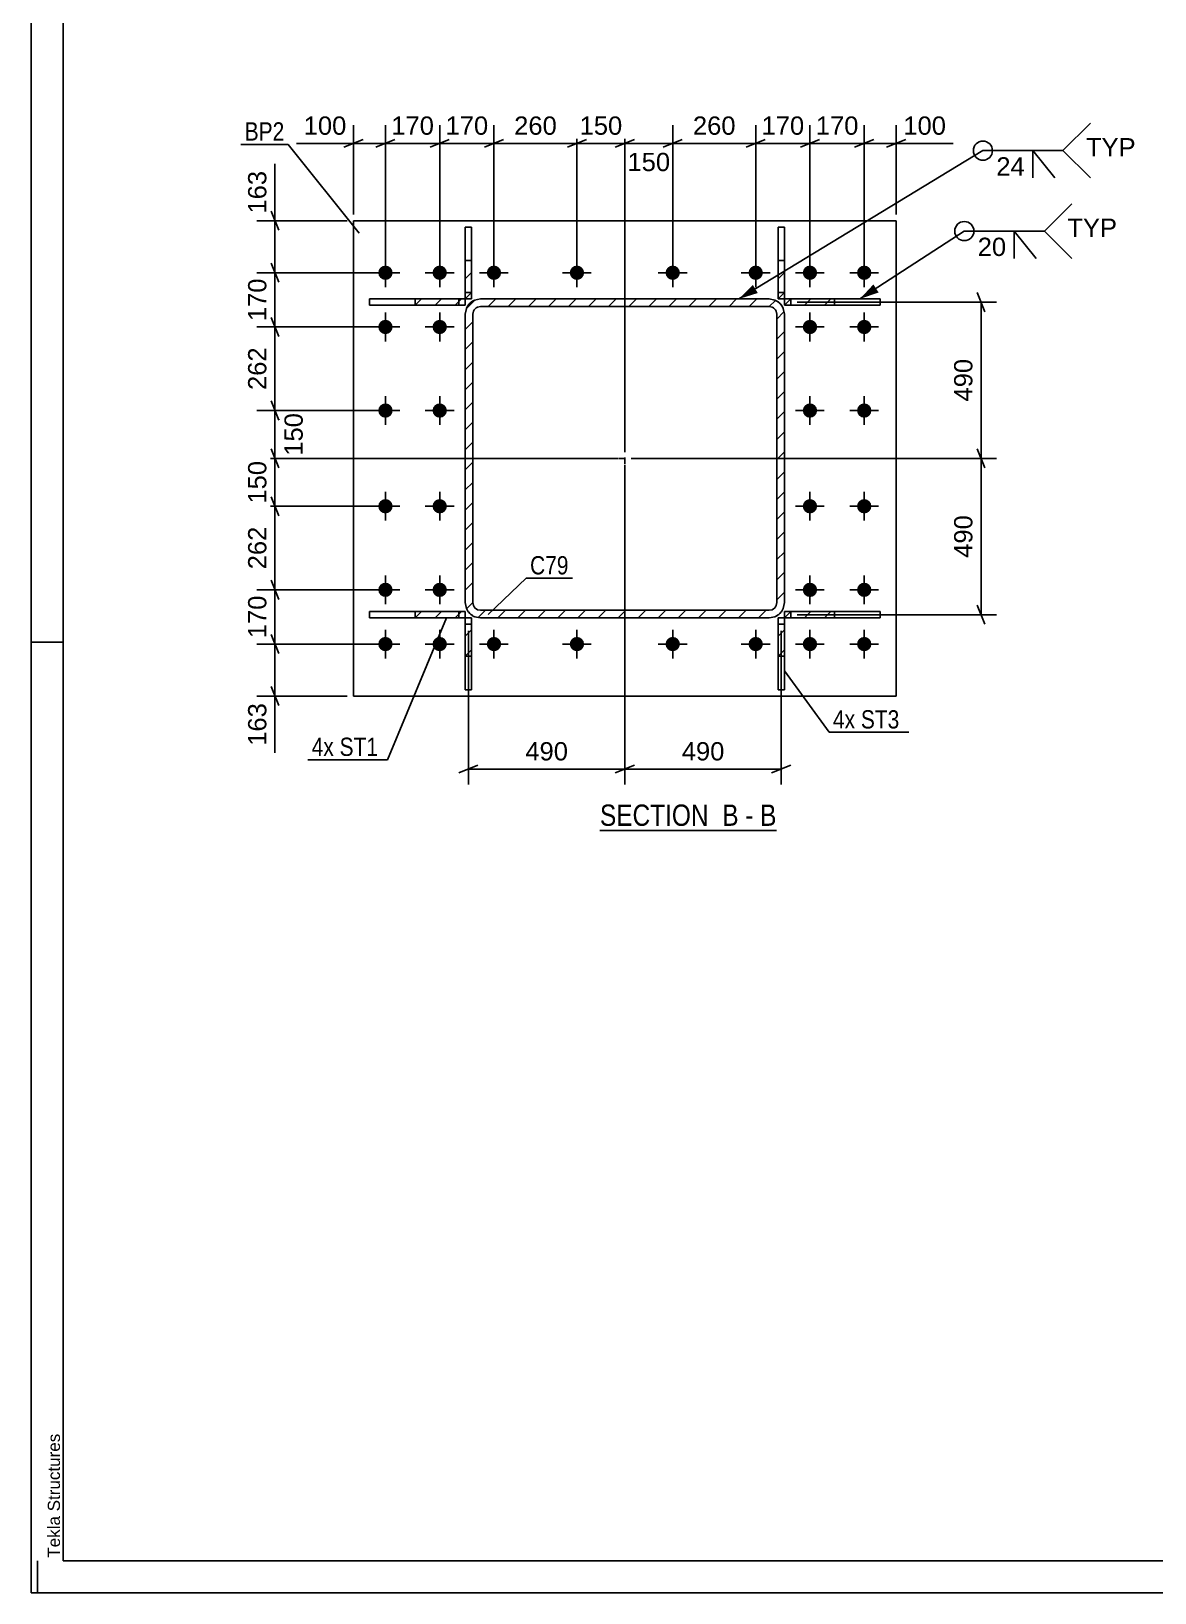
# Model space of a CAD drawing. Header units: millimetres. Extents: x 0 to 841, y 0 to 594.
# Drawn here: x 0 to 176, y 0 to 244.8 of the extents above; entities that cross this region are included whole.
import ezdxf

# ---------------------------------------------------------------- set-up
doc = ezdxf.new("R2010")
doc.units = ezdxf.units.MM
doc.linetypes.add('DXK_LINE_DOT2', pattern=[3.9198, 1.9599, -1.9599])
doc.linetypes.add('DXK_LINE_DOT3', pattern=[5.9187, 2.979, -0.9799, 0.9799, -0.9799])
doc.styles.add('Arial', font='arial.ttf', dxfattribs={"height": 0.2})
doc.styles.add('Arial Narrow', font='ARIALN.TTF', dxfattribs={"height": 0.2})

# ---------------------------------------------------------------- blocks, each defined once
blk = doc.blocks.new('Unknown-284856934-18 - 3993')
at = {"color": 6, "linetype": 'Continuous'}
blk.add_line((89.09, 119.46), (116.74, 119.46), dxfattribs=at)
at = {"color": 0, "linetype": 'Continuous'}
blk.add_wipeout([(107.2, 120.21), (107.2, 123.71), (89.09, 123.71), (89.09, 120.21)], dxfattribs=at)
at = {"color": 7, "linetype": 'Continuous', "style": 'Arial Narrow'}
blk.add_text('SECTION ', height=3.34, dxfattribs=at).set_placement((89.09, 120.21))
at = {"color": 0, "linetype": 'Continuous'}
blk.add_wipeout([(110.81, 120.21), (110.81, 123.71), (108.25, 123.71), (108.25, 120.21)], dxfattribs=at)
at = {"color": 7, "linetype": 'Continuous', "style": 'Arial Narrow'}
blk.add_text('B', height=3.34, dxfattribs=at).set_placement((108.25, 120.21))
at = {"color": 0, "linetype": 'Continuous'}
blk.add_wipeout([(113.13, 120.21), (113.13, 123.71), (111.86, 123.71), (111.86, 120.21)], dxfattribs=at)
blk.add_wipeout([(116.74, 120.21), (116.74, 123.71), (114.18, 123.71), (114.18, 120.21)], dxfattribs=at)
at = {"color": 7, "linetype": 'Continuous', "style": 'Arial Narrow'}
for s, p in [('B', (114.18, 120.21)), ('-', (111.86, 120.21))]:
    blk.add_text(s, height=3.34, dxfattribs=at).set_placement(p)
blk = doc.blocks.new('Unknown-284856934-1127')
at = {"color": 5, "linetype": 'Continuous'}
for p, q in [((0, 594), (0, 0)), ((5, 589), (5, 5)), ((5, 149), (0, 149)), ((1, 0), (1, 5)), ((5, 5), (836, 5)), ((0, 0), (841, 0))]:
    blk.add_line(p, q, dxfattribs=at)
at = {"color": 174, "linetype": 'Continuous', "style": 'Arial'}
blk.add_text('Tekla Structures', height=1.9102, rotation=90, dxfattribs=at).set_placement((4.5, 5.5))
blk = doc.blocks.new('Part-284856934-4035 - 3993')
at = {"linetype": 'Continuous'}
h = blk.add_hatch(dxfattribs=at)
h.set_pattern_fill('', scale=0.7, style=0, pattern_type=0)
h.set_pattern_definition([(45, (116.9808, 202.8023), (-1.57154, 1.57154), [])])
h.paths.add_polyline_path([(116.98, 208.83), (116.98, 202.8), (117.98, 202.8), (117.98, 208.83)])
at = {"color": 2, "linetype": 'Continuous'}
for p, q in [((116.98, 208.83), (116.98, 214.05)), ((116.98, 214.05), (117.98, 214.05)), ((117.98, 214.05), (117.98, 208.83)), ((116.98, 202.8), (116.98, 208.83)), ((116.98, 208.83), (117.98, 208.83)), ((117.98, 208.83), (117.98, 202.8)), ((117.98, 202.8), (116.98, 202.8))]:
    blk.add_line(p, q, dxfattribs=at)
at = {"color": 7, "linetype": 'DXK_LINE_DOT2'}
for p, q in [((116.98, 208.83), (116.98, 202.8)), ((117.98, 208.83), (117.98, 202.8)), ((116.98, 203.8), (117.98, 203.8)), ((117.98, 202.8), (116.98, 202.8))]:
    blk.add_line(p, q, dxfattribs=at)
blk = doc.blocks.new('Part-284856934-4011 - 3993')
at = {"linetype": 'Continuous'}
h = blk.add_hatch(dxfattribs=at)
h.set_pattern_fill('', scale=0.7, style=0, pattern_type=0)
h.set_pattern_definition([(45, (117.9808, 152.8023), (-1.57154, 1.57154), [])])
h.paths.add_polyline_path([(117.98, 153.8), (117.98, 152.8), (125.84, 152.8), (125.84, 153.8)])
at = {"color": 7, "linetype": 'DXK_LINE_DOT2'}
for p, q in [((125.84, 153.8), (117.98, 153.8)), ((117.98, 152.8), (117.98, 153.8)), ((125.84, 152.8), (117.98, 152.8)), ((118.98, 152.8), (118.98, 153.8))]:
    blk.add_line(p, q, dxfattribs=at)
at = {"color": 2, "linetype": 'Continuous'}
for p, q in [((125.84, 153.8), (117.98, 153.8)), ((117.98, 153.8), (117.98, 152.8)), ((117.98, 152.8), (125.84, 152.8)), ((132.98, 153.8), (125.84, 153.8)), ((125.84, 152.8), (125.84, 153.8)), ((132.98, 152.8), (125.84, 152.8)), ((132.98, 152.8), (132.98, 153.8))]:
    blk.add_line(p, q, dxfattribs=at)
blk = doc.blocks.new('Part-284856934-4016 - 3993')
at = {"linetype": 'Continuous'}
h = blk.add_hatch(dxfattribs=at)
h.set_pattern_fill('', scale=0.7, style=0, pattern_type=0)
h.set_pattern_definition([(45, (60.117, 201.8023), (-1.57154, 1.57154), [])])
h.paths.add_polyline_path([(60.12, 202.8), (60.12, 201.8), (67.98, 201.8), (67.98, 202.8)])
at = {"color": 2, "linetype": 'Continuous'}
for p, q in [((52.98, 201.8), (52.98, 202.8)), ((52.98, 202.8), (60.12, 202.8)), ((60.12, 201.8), (52.98, 201.8)), ((60.12, 201.8), (60.12, 202.8)), ((60.12, 202.8), (67.98, 202.8)), ((67.98, 201.8), (60.12, 201.8)), ((67.98, 202.8), (67.98, 201.8))]:
    blk.add_line(p, q, dxfattribs=at)
at = {"color": 7, "linetype": 'DXK_LINE_DOT2'}
for p, q in [((60.12, 202.8), (67.98, 202.8)), ((60.12, 201.8), (67.98, 201.8)), ((66.98, 201.8), (66.98, 202.8)), ((67.98, 202.8), (67.98, 201.8))]:
    blk.add_line(p, q, dxfattribs=at)
blk = doc.blocks.new('Part-284856934-4112 - 3993')
at = {"color": 2, "linetype": 'Continuous'}
for p, q in [((50.48, 215.05), (135.48, 215.05)), ((50.48, 140.55), (50.48, 215.05)), ((135.48, 215.05), (135.48, 140.55)), ((135.48, 140.55), (50.48, 140.55))]:
    blk.add_line(p, q, dxfattribs=at)
blk = doc.blocks.new('Bolt-284856934-4053 - 3993')
at = {"linetype": 'Continuous'}
for points in [[(56.61, 206.9, -1), (54.36, 206.9, -1)], [(65.11, 206.9, -1), (62.86, 206.9, -1)], [(73.61, 206.9, -1), (71.36, 206.9, -1)], [(86.61, 206.9, -1), (84.36, 206.9, -1)], [(101.61, 206.9, -1), (99.36, 206.9, -1)], [(114.61, 206.9, -1), (112.36, 206.9, -1)], [(123.11, 206.9, -1), (120.86, 206.9, -1)], [(131.61, 206.9, -1), (129.36, 206.9, -1)], [(56.61, 198.4, -1), (54.36, 198.4, -1)], [(65.11, 198.4, -1), (62.86, 198.4, -1)], [(123.11, 198.4, -1), (120.86, 198.4, -1)], [(131.61, 198.4, -1), (129.36, 198.4, -1)], [(56.61, 185.3, -1), (54.36, 185.3, -1)], [(65.11, 185.3, -1), (62.86, 185.3, -1)], [(123.11, 185.3, -1), (120.86, 185.3, -1)], [(131.61, 185.3, -1), (129.36, 185.3, -1)], [(56.61, 170.3, -1), (54.36, 170.3, -1)], [(65.11, 170.3, -1), (62.86, 170.3, -1)], [(123.11, 170.3, -1), (120.86, 170.3, -1)], [(131.61, 170.3, -1), (129.36, 170.3, -1)], [(56.61, 157.2, -1), (54.36, 157.2, -1)], [(65.11, 157.2, -1), (62.86, 157.2, -1)], [(123.11, 157.2, -1), (120.86, 157.2, -1)], [(131.61, 157.2, -1), (129.36, 157.2, -1)], [(56.61, 148.7, -1), (54.36, 148.7, -1)], [(65.11, 148.7, -1), (62.86, 148.7, -1)], [(73.61, 148.7, -1), (71.36, 148.7, -1)], [(86.61, 148.7, -1), (84.36, 148.7, -1)], [(101.61, 148.7, -1), (99.36, 148.7, -1)], [(114.61, 148.7, -1), (112.36, 148.7, -1)], [(123.11, 148.7, -1), (120.86, 148.7, -1)], [(131.61, 148.7, -1), (129.36, 148.7, -1)]]:
    blk.add_hatch(color=1, dxfattribs=at).paths.add_polyline_path(points)
at = {"color": 1, "linetype": 'Continuous'}
for p, q in [((55.48, 209.15), (55.48, 204.65)), ((63.98, 209.15), (63.98, 204.65)), ((72.48, 209.15), (72.48, 204.65)), ((85.48, 209.15), (85.48, 204.65)), ((100.48, 209.15), (100.48, 204.65)), ((113.48, 209.15), (113.48, 204.65)), ((121.98, 209.15), (121.98, 204.65)), ((130.48, 209.15), (130.48, 204.65)), ((57.73, 206.9), (53.23, 206.9)), ((66.23, 206.9), (61.73, 206.9)), ((74.73, 206.9), (70.23, 206.9)), ((87.73, 206.9), (83.23, 206.9)), ((102.73, 206.9), (98.23, 206.9)), ((115.73, 206.9), (111.23, 206.9)), ((124.23, 206.9), (119.73, 206.9)), ((132.73, 206.9), (128.23, 206.9)), ((57.73, 198.4), (53.23, 198.4)), ((55.48, 200.65), (55.48, 196.15)), ((66.23, 198.4), (61.73, 198.4)), ((63.98, 200.65), (63.98, 196.15)), ((124.23, 198.4), (119.73, 198.4)), ((121.98, 200.65), (121.98, 196.15)), ((132.73, 198.4), (128.23, 198.4)), ((130.48, 200.65), (130.48, 196.15)), ((55.48, 187.55), (55.48, 183.05)), ((63.98, 187.55), (63.98, 183.05)), ((121.98, 187.55), (121.98, 183.05)), ((130.48, 187.55), (130.48, 183.05)), ((57.73, 185.3), (53.23, 185.3)), ((66.23, 185.3), (61.73, 185.3)), ((124.23, 185.3), (119.73, 185.3)), ((132.73, 185.3), (128.23, 185.3)), ((55.48, 172.55), (55.48, 168.05)), ((63.98, 172.55), (63.98, 168.05)), ((121.98, 172.55), (121.98, 168.05)), ((130.48, 172.55), (130.48, 168.05)), ((57.73, 170.3), (53.23, 170.3)), ((66.23, 170.3), (61.73, 170.3)), ((124.23, 170.3), (119.73, 170.3)), ((132.73, 170.3), (128.23, 170.3)), ((55.48, 159.45), (55.48, 154.95)), ((63.98, 159.45), (63.98, 154.95)), ((121.98, 159.45), (121.98, 154.95)), ((130.48, 159.45), (130.48, 154.95)), ((57.73, 157.2), (53.23, 157.2)), ((66.23, 157.2), (61.73, 157.2)), ((124.23, 157.2), (119.73, 157.2)), ((132.73, 157.2), (128.23, 157.2)), ((55.48, 150.95), (55.48, 146.45)), ((63.98, 150.95), (63.98, 146.45)), ((72.48, 150.95), (72.48, 146.45)), ((85.48, 150.95), (85.48, 146.45)), ((100.48, 150.95), (100.48, 146.45)), ((113.48, 150.95), (113.48, 146.45)), ((121.98, 150.95), (121.98, 146.45)), ((130.48, 150.95), (130.48, 146.45)), ((57.73, 148.7), (53.23, 148.7)), ((66.23, 148.7), (61.73, 148.7)), ((74.73, 148.7), (70.23, 148.7)), ((87.73, 148.7), (83.23, 148.7)), ((102.73, 148.7), (98.23, 148.7)), ((115.73, 148.7), (111.23, 148.7)), ((124.23, 148.7), (119.73, 148.7)), ((132.73, 148.7), (128.23, 148.7))]:
    blk.add_line(p, q, dxfattribs=at)
blk = doc.blocks.new('Part-284856934-4037 - 3993')
at = {"linetype": 'Continuous'}
h = blk.add_hatch(dxfattribs=at)
h.set_pattern_fill('', scale=0.7, style=0, pattern_type=0)
h.set_pattern_definition([(45, (116.9808, 146.7772), (-1.57154, 1.57154), [])])
h.paths.add_polyline_path([(116.98, 152.8), (116.98, 146.78), (117.98, 146.78), (117.98, 152.8)])
at = {"color": 7, "linetype": 'DXK_LINE_DOT2'}
for p, q in [((116.98, 146.78), (116.98, 152.8)), ((116.98, 152.8), (117.98, 152.8)), ((116.98, 151.8), (117.98, 151.8)), ((117.98, 146.78), (117.98, 152.8))]:
    blk.add_line(p, q, dxfattribs=at)
at = {"color": 2, "linetype": 'Continuous'}
for p, q in [((116.98, 152.8), (116.98, 146.78)), ((116.98, 152.8), (117.98, 152.8)), ((117.98, 146.78), (117.98, 152.8)), ((116.98, 141.55), (116.98, 146.78)), ((116.98, 146.78), (117.98, 146.78)), ((117.98, 141.55), (117.98, 146.78)), ((117.98, 141.55), (116.98, 141.55))]:
    blk.add_line(p, q, dxfattribs=at)
blk = doc.blocks.new('Part-284856934-4021 - 3993')
at = {"linetype": 'Continuous'}
h = blk.add_hatch(dxfattribs=at)
h.set_pattern_fill('', scale=0.7, style=0, pattern_type=0)
h.set_pattern_definition([(45, (60.117, 152.8023), (-1.57154, 1.57154), [])])
h.paths.add_polyline_path([(60.12, 153.8), (60.12, 152.8), (67.98, 152.8), (67.98, 153.8)])
at = {"color": 2, "linetype": 'Continuous'}
for p, q in [((52.98, 152.8), (52.98, 153.8)), ((52.98, 153.8), (60.12, 153.8)), ((52.98, 152.8), (60.12, 152.8)), ((60.12, 152.8), (60.12, 153.8)), ((60.12, 153.8), (67.98, 153.8)), ((67.98, 152.8), (60.12, 152.8)), ((67.98, 153.8), (67.98, 152.8))]:
    blk.add_line(p, q, dxfattribs=at)
at = {"color": 7, "linetype": 'DXK_LINE_DOT2'}
for p, q in [((60.12, 153.8), (67.98, 153.8)), ((60.12, 152.8), (67.98, 152.8)), ((66.98, 152.8), (66.98, 153.8)), ((67.98, 153.8), (67.98, 152.8))]:
    blk.add_line(p, q, dxfattribs=at)
blk = doc.blocks.new('Part-284856934-4033 - 3993')
at = {"linetype": 'Continuous'}
h = blk.add_hatch(dxfattribs=at)
h.set_pattern_fill('', scale=0.7, style=0, pattern_type=0)
h.set_pattern_definition([(45, (69.4624, 202.6196), (-1.571545, 1.571545), [])])
h.paths.add_polyline_path([(70.38, 202.8), (69.46, 202.62), (68.68, 202.1), (68.16, 201.32), (67.98, 200.4), (67.98, 155.2), (68.16, 154.28), (68.68, 153.51), (69.46, 152.98), (70.38, 152.8), (115.58, 152.8), (116.5, 152.98), (117.28, 153.51), (117.8, 154.28), (117.98, 155.2), (117.98, 200.4), (117.8, 201.32), (117.28, 202.1), (116.5, 202.62), (115.58, 202.8)])
h.paths.add_polyline_path([(116.04, 201.51), (116.43, 201.25), (116.69, 200.86), (116.78, 200.4), (116.78, 155.2), (116.69, 154.74), (116.43, 154.35), (116.04, 154.09), (115.58, 154), (70.38, 154), (69.92, 154.09), (69.53, 154.35), (69.27, 154.74), (69.18, 155.2), (69.18, 200.4), (69.27, 200.86), (69.53, 201.25), (69.92, 201.51), (70.38, 201.6), (115.58, 201.6)])
at = {"color": 7, "linetype": 'DXK_LINE_DOT2'}
for p, q in [((67.98, 200.4), (68.16, 201.32)), ((69.27, 200.86), (69.18, 200.4)), ((69.46, 202.62), (70.38, 202.8)), ((70.38, 201.6), (69.92, 201.51)), ((70.38, 202.8), (115.58, 202.8)), ((70.38, 201.6), (115.58, 201.6)), ((115.58, 202.8), (116.5, 202.62)), ((116.04, 201.51), (115.58, 201.6)), ((116.78, 200.4), (116.69, 200.86)), ((117.8, 201.32), (117.98, 200.4)), ((67.98, 155.2), (67.98, 200.4)), ((69.18, 155.2), (69.18, 200.4)), ((116.78, 155.2), (116.78, 200.4)), ((117.98, 155.2), (117.98, 200.4)), ((68.16, 154.28), (67.98, 155.2)), ((69.18, 155.2), (69.27, 154.74)), ((116.69, 154.74), (116.78, 155.2)), ((117.98, 155.2), (117.8, 154.28)), ((70.38, 152.8), (69.46, 152.98)), ((69.92, 154.09), (70.38, 154)), ((70.38, 154), (115.58, 154)), ((70.38, 152.8), (115.58, 152.8)), ((115.58, 154), (116.04, 154.09)), ((116.5, 152.98), (115.58, 152.8))]:
    blk.add_line(p, q, dxfattribs=at)
at = {"color": 2, "linetype": 'Continuous'}
for p, q in [((68.16, 201.32), (67.98, 200.4)), ((69.18, 200.4), (69.27, 200.86)), ((70.38, 202.8), (69.46, 202.62)), ((69.92, 201.51), (70.38, 201.6)), ((70.38, 202.8), (115.58, 202.8)), ((70.38, 201.6), (115.58, 201.6)), ((116.5, 202.62), (115.58, 202.8)), ((115.58, 201.6), (116.04, 201.51)), ((116.69, 200.86), (116.78, 200.4)), ((117.98, 200.4), (117.8, 201.32)), ((67.98, 155.2), (67.98, 200.4)), ((69.18, 155.2), (69.18, 200.4)), ((116.78, 155.2), (116.78, 200.4)), ((117.98, 155.2), (117.98, 200.4)), ((67.98, 155.2), (68.16, 154.28)), ((69.27, 154.74), (69.18, 155.2)), ((116.78, 155.2), (116.69, 154.74)), ((117.8, 154.28), (117.98, 155.2)), ((69.46, 152.98), (70.38, 152.8)), ((70.38, 154), (69.92, 154.09)), ((70.38, 154), (115.58, 154)), ((70.38, 152.8), (115.58, 152.8)), ((116.04, 154.09), (115.58, 154)), ((115.58, 152.8), (116.5, 152.98))]:
    blk.add_line(p, q, dxfattribs=at)
at = {"color": 7, "linetype": 'DXK_LINE_DOT3'}
for p, q in [((92.98, 187.8), (92.98, 167.8)), ((102.98, 177.8), (82.98, 177.8))]:
    blk.add_line(p, q, dxfattribs=at)
at = {"color": 7, "linetype": 'DXK_LINE_DOT2'}
for centre, radius, start, end in [((70.38, 200.4), 2.4, 112.5, 157.5), ((70.38, 200.4), 1.2, 112.5, 157.5), ((115.58, 200.4), 1.2, 22.5, 67.5), ((115.58, 200.4), 2.4, 22.5, 67.5), ((70.38, 155.2), 2.4, 202.5, 247.5), ((70.38, 155.2), 1.2, 202.5, 247.5), ((115.58, 155.2), 1.2, 292.5, 337.5), ((115.58, 155.2), 2.4, 292.5, 337.5)]:
    blk.add_arc(centre, radius, start, end, dxfattribs=at)
at = {"color": 2, "linetype": 'Continuous'}
for centre, radius, start, end in [((70.38, 200.4), 2.4, 112.5, 157.5), ((70.38, 200.4), 1.2, 112.5, 157.5), ((115.58, 200.4), 1.2, 22.5, 67.5), ((115.58, 200.4), 2.4, 22.5, 67.5), ((70.38, 155.2), 2.4, 202.5, 247.5), ((70.38, 155.2), 1.2, 202.5, 247.5), ((115.58, 155.2), 1.2, 292.5, 337.5), ((115.58, 155.2), 2.4, 292.5, 337.5)]:
    blk.add_arc(centre, radius, start, end, dxfattribs=at)
blk = doc.blocks.new('Part-284856934-4065 - 3993')
at = {"linetype": 'Continuous'}
h = blk.add_hatch(dxfattribs=at)
h.set_pattern_fill('', scale=0.7, style=0, pattern_type=0)
h.set_pattern_definition([(45, (67.9805, 146.7772), (-1.57154, 1.57154), [])])
h.paths.add_polyline_path([(67.98, 152.8), (67.98, 146.78), (68.98, 146.78), (68.98, 152.8)])
at = {"color": 7, "linetype": 'DXK_LINE_DOT2'}
for p, q in [((67.98, 146.78), (67.98, 152.8)), ((67.98, 152.8), (68.98, 152.8)), ((67.98, 151.8), (68.98, 151.8)), ((68.98, 146.78), (68.98, 152.8))]:
    blk.add_line(p, q, dxfattribs=at)
at = {"color": 2, "linetype": 'Continuous'}
for p, q in [((67.98, 152.8), (67.98, 146.78)), ((67.98, 152.8), (68.98, 152.8)), ((68.98, 146.78), (68.98, 152.8)), ((67.98, 141.55), (67.98, 146.78)), ((67.98, 146.78), (68.98, 146.78)), ((68.98, 141.55), (68.98, 146.78)), ((67.98, 141.55), (68.98, 141.55))]:
    blk.add_line(p, q, dxfattribs=at)
blk = doc.blocks.new('Part-284856934-4066 - 3993')
at = {"linetype": 'Continuous'}
h = blk.add_hatch(dxfattribs=at)
h.set_pattern_fill('', scale=0.7, style=0, pattern_type=0)
h.set_pattern_definition([(45, (67.9805, 202.8023), (-1.57154, 1.57154), [])])
h.paths.add_polyline_path([(67.98, 208.83), (67.98, 202.8), (68.98, 202.8), (68.98, 208.83)])
at = {"color": 2, "linetype": 'Continuous'}
for p, q in [((67.98, 214.05), (67.98, 208.83)), ((67.98, 214.05), (68.98, 214.05)), ((68.98, 214.05), (68.98, 208.83)), ((67.98, 202.8), (67.98, 208.83)), ((67.98, 208.83), (68.98, 208.83)), ((68.98, 208.83), (68.98, 202.8)), ((68.98, 202.8), (67.98, 202.8))]:
    blk.add_line(p, q, dxfattribs=at)
at = {"color": 7, "linetype": 'DXK_LINE_DOT2'}
for p, q in [((67.98, 208.83), (67.98, 202.8)), ((68.98, 208.83), (68.98, 202.8)), ((67.98, 203.8), (68.98, 203.8)), ((68.98, 202.8), (67.98, 202.8))]:
    blk.add_line(p, q, dxfattribs=at)
blk = doc.blocks.new('Part-284856934-4107 - 3993')
at = {"linetype": 'Continuous'}
h = blk.add_hatch(dxfattribs=at)
h.set_pattern_fill('', scale=0.7, style=0, pattern_type=0)
h.set_pattern_definition([(45, (117.9808, 201.8023), (-1.57154, 1.57154), [])])
h.paths.add_polyline_path([(117.98, 202.8), (117.98, 201.8), (125.84, 201.8), (125.84, 202.8)])
at = {"color": 7, "linetype": 'DXK_LINE_DOT2'}
for p, q in [((125.84, 202.8), (117.98, 202.8)), ((117.98, 202.8), (117.98, 201.8)), ((125.84, 201.8), (117.98, 201.8)), ((118.98, 201.8), (118.98, 202.8))]:
    blk.add_line(p, q, dxfattribs=at)
at = {"color": 2, "linetype": 'Continuous'}
for p, q in [((125.84, 202.8), (117.98, 202.8)), ((117.98, 202.8), (117.98, 201.8)), ((117.98, 201.8), (125.84, 201.8)), ((132.98, 202.8), (125.84, 202.8)), ((125.84, 201.8), (125.84, 202.8)), ((132.98, 201.8), (125.84, 201.8)), ((132.98, 202.8), (132.98, 201.8))]:
    blk.add_line(p, q, dxfattribs=at)
blk = doc.blocks.new('StraightDimension-284856934-12995 - 3993')
at = {"color": 7, "linetype": 'Continuous'}
for p, q in [((37.58, 186.8), (38.78, 183.8)), ((54.38, 185.3), (35.78, 185.3)), ((38.18, 177.8), (38.18, 185.3)), ((38.78, 176.3), (37.58, 179.3)), ((91.98, 177.8), (35.78, 177.8))]:
    blk.add_line(p, q, dxfattribs=at)
at = {"color": 0}
blk.add_wipeout([(43.13, 185.49), (38.93, 185.49), (38.93, 177.62), (43.13, 177.62)], dxfattribs=at)
at = {"color": 3, "style": 'Arial'}
blk.add_text('150', height=2.865, rotation=90.0002, dxfattribs=at).set_placement((42.53, 178.22))
blk = doc.blocks.new('StraightDimension-284856934-13073 - 3993')
at = {"color": 7, "linetype": 'Continuous'}
for p, q in [((73.98, 227.78), (70.98, 226.58)), ((72.48, 207.9), (72.48, 230.03)), ((83.98, 226.58), (86.98, 227.78)), ((85.48, 207.9), (85.48, 230.03)), ((72.48, 227.18), (85.48, 227.18))]:
    blk.add_line(p, q, dxfattribs=at)
at = {"color": 0}
blk.add_wipeout([(82.92, 227.93), (82.92, 232.13), (75.05, 232.13), (75.05, 227.93)], dxfattribs=at)
at = {"color": 3, "style": 'Arial'}
blk.add_text('260', height=2.865, dxfattribs=at).set_placement((75.65, 228.53))
blk = doc.blocks.new('StraightDimension-284856934-4228 - 3993')
at = {"color": 7, "linetype": 'Continuous'}
for p, q in [((92.98, 176.8), (92.98, 126.71)), ((68.48, 150.8), (68.48, 126.71)), ((69.98, 129.71), (66.98, 128.51)), ((68.48, 129.11), (92.98, 129.11)), ((91.48, 128.51), (94.48, 129.71))]:
    blk.add_line(p, q, dxfattribs=at)
at = {"color": 0}
blk.add_wipeout([(84.67, 129.86), (84.67, 134.06), (76.8, 134.06), (76.8, 129.86)], dxfattribs=at)
at = {"color": 3, "style": 'Arial'}
blk.add_text('490', height=2.865, dxfattribs=at).set_placement((77.4, 130.46))
blk = doc.blocks.new('StraightDimension-284856934-4235 - 3993')
at = {"color": 7, "linetype": 'Continuous'}
for p, q in [((149.38, 176.3), (148.18, 179.3)), ((93.98, 177.8), (151.18, 177.8)), ((148.78, 153.3), (148.78, 177.8)), ((148.18, 154.8), (149.38, 151.8)), ((119.98, 153.3), (151.18, 153.3))]:
    blk.add_line(p, q, dxfattribs=at)
at = {"color": 0}
blk.add_wipeout([(148.03, 169.49), (143.83, 169.49), (143.83, 161.62), (148.03, 161.62)], dxfattribs=at)
at = {"color": 3, "style": 'Arial'}
blk.add_text('490', height=2.865, rotation=90.0002, dxfattribs=at).set_placement((147.43, 162.22))
blk = doc.blocks.new('StraightDimension-284856934-12993 - 3993')
at = {"color": 7, "linetype": 'Continuous'}
for p, q in [((37.58, 208.4), (38.78, 205.4)), ((54.48, 206.9), (35.33, 206.9)), ((38.18, 198.4), (38.18, 206.9)), ((54.48, 198.4), (35.33, 198.4)), ((38.78, 196.9), (37.58, 199.9))]:
    blk.add_line(p, q, dxfattribs=at)
at = {"color": 0}
blk.add_wipeout([(37.43, 206.59), (33.23, 206.59), (33.23, 198.72), (37.43, 198.72)], dxfattribs=at)
at = {"color": 3, "style": 'Arial'}
blk.add_text('170', height=2.865, rotation=90.0002, dxfattribs=at).set_placement((36.83, 199.32))
blk = doc.blocks.new('StraightDimension-284856934-4231 - 3993')
at = {"color": 7, "linetype": 'Continuous'}
for p, q in [((92.98, 176.8), (92.98, 126.71)), ((117.48, 150.8), (117.48, 126.71)), ((94.48, 129.71), (91.48, 128.51)), ((92.98, 129.11), (117.48, 129.11)), ((115.98, 128.51), (118.98, 129.71))]:
    blk.add_line(p, q, dxfattribs=at)
at = {"color": 0}
blk.add_wipeout([(109.17, 129.86), (109.17, 134.06), (101.3, 134.06), (101.3, 129.86)], dxfattribs=at)
at = {"color": 3, "style": 'Arial'}
blk.add_text('490', height=2.865, dxfattribs=at).set_placement((101.9, 130.46))
blk = doc.blocks.new('StraightDimension-284856934-12997 - 3993')
at = {"color": 7, "linetype": 'Continuous'}
for p, q in [((38.78, 168.8), (37.58, 171.8)), ((54.38, 170.3), (35.33, 170.3)), ((38.18, 157.2), (38.18, 170.3)), ((54.48, 157.2), (35.33, 157.2)), ((37.58, 158.7), (38.78, 155.7))]:
    blk.add_line(p, q, dxfattribs=at)
at = {"color": 0}
blk.add_wipeout([(37.43, 167.69), (33.23, 167.69), (33.23, 159.82), (37.43, 159.82)], dxfattribs=at)
at = {"color": 3, "style": 'Arial'}
blk.add_text('262', height=2.865, rotation=90.0002, dxfattribs=at).set_placement((36.83, 160.42))
blk = doc.blocks.new('StraightDimension-284856934-4243 - 3993')
at = {"color": 7, "linetype": 'Continuous'}
for p, q in [((149.38, 200.8), (148.18, 203.8)), ((119.98, 202.3), (151.18, 202.3)), ((148.78, 177.8), (148.78, 202.3)), ((148.18, 179.3), (149.38, 176.3)), ((93.98, 177.8), (151.18, 177.8))]:
    blk.add_line(p, q, dxfattribs=at)
at = {"color": 0}
blk.add_wipeout([(148.03, 193.99), (143.83, 193.99), (143.83, 186.12), (148.03, 186.12)], dxfattribs=at)
at = {"color": 3, "style": 'Arial'}
blk.add_text('490', height=2.865, rotation=90.0002, dxfattribs=at).set_placement((147.43, 186.72))
blk = doc.blocks.new('StraightDimension-284856934-13071 - 3993')
at = {"color": 7, "linetype": 'Continuous'}
for p, q in [((91.48, 226.58), (94.48, 227.78)), ((92.98, 178.8), (92.98, 229.58)), ((101.98, 227.78), (98.98, 226.58)), ((100.48, 207.9), (100.48, 229.58)), ((92.98, 227.18), (100.48, 227.18))]:
    blk.add_line(p, q, dxfattribs=at)
at = {"color": 0}
blk.add_wipeout([(100.67, 222.23), (100.67, 226.43), (92.8, 226.43), (92.8, 222.23)], dxfattribs=at)
at = {"color": 3, "style": 'Arial'}
blk.add_text('150', height=2.865, dxfattribs=at).set_placement((93.4, 222.83))
blk = doc.blocks.new('StraightDimension-284856934-12992 - 3993')
at = {"color": 7, "linetype": 'Continuous'}
for p, q in [((37.58, 216.55), (38.78, 213.55)), ((49.48, 215.05), (35.33, 215.05)), ((38.18, 206.9), (38.18, 215.05)), ((38.78, 205.4), (37.58, 208.4)), ((54.48, 206.9), (35.33, 206.9))]:
    blk.add_line(p, q, dxfattribs=at)
at = {"color": 0}
blk.add_wipeout([(37.43, 223.45), (33.23, 223.45), (33.23, 215.58), (37.43, 215.58)], dxfattribs=at)
at = {"color": 7, "linetype": 'Continuous'}
blk.add_line((38.18, 215.05), (38.18, 223.97), dxfattribs=at)
blk.add_line((38.18, 215.05), (38.18, 223.97), dxfattribs=at)
at = {"color": 3, "style": 'Arial'}
blk.add_text('163', height=2.865, rotation=90.0002, dxfattribs=at).set_placement((36.83, 216.18))
blk = doc.blocks.new('StraightDimension-284856934-12994 - 3993')
at = {"color": 7, "linetype": 'Continuous'}
for p, q in [((54.48, 198.4), (35.33, 198.4)), ((38.78, 196.9), (37.58, 199.9)), ((38.18, 185.3), (38.18, 198.4)), ((37.58, 186.8), (38.78, 183.8)), ((54.38, 185.3), (35.33, 185.3))]:
    blk.add_line(p, q, dxfattribs=at)
at = {"color": 0}
blk.add_wipeout([(37.43, 195.79), (33.23, 195.79), (33.23, 187.92), (37.43, 187.92)], dxfattribs=at)
at = {"color": 3, "style": 'Arial'}
blk.add_text('262', height=2.865, rotation=90.0002, dxfattribs=at).set_placement((36.83, 188.52))
blk = doc.blocks.new('StraightDimension-284856934-12996 - 3993')
at = {"color": 7, "linetype": 'Continuous'}
for p, q in [((37.58, 179.3), (38.78, 176.3)), ((91.98, 177.8), (35.33, 177.8)), ((38.18, 170.3), (38.18, 177.8)), ((38.78, 168.8), (37.58, 171.8)), ((54.38, 170.3), (35.33, 170.3))]:
    blk.add_line(p, q, dxfattribs=at)
at = {"color": 0}
blk.add_wipeout([(37.43, 177.99), (33.23, 177.99), (33.23, 170.12), (37.43, 170.12)], dxfattribs=at)
at = {"color": 3, "style": 'Arial'}
blk.add_text('150', height=2.865, rotation=90.0002, dxfattribs=at).set_placement((36.83, 170.72))
blk = doc.blocks.new('StraightDimension-284856934-13069 - 3993')
at = {"color": 7, "linetype": 'Continuous'}
for p, q in [((111.98, 226.58), (114.98, 227.78)), ((113.48, 207.9), (113.48, 230.03)), ((123.48, 227.78), (120.48, 226.58)), ((121.98, 207.9), (121.98, 230.03)), ((113.48, 227.18), (121.98, 227.18))]:
    blk.add_line(p, q, dxfattribs=at)
at = {"color": 0}
blk.add_wipeout([(121.67, 227.93), (121.67, 232.13), (113.8, 232.13), (113.8, 227.93)], dxfattribs=at)
at = {"color": 3, "style": 'Arial'}
blk.add_text('170', height=2.865, dxfattribs=at).set_placement((114.4, 228.53))
blk = doc.blocks.new('StraightDimension-284856934-12998 - 3993')
at = {"color": 7, "linetype": 'Continuous'}
for p, q in [((54.48, 157.2), (35.33, 157.2)), ((37.58, 158.7), (38.78, 155.7)), ((38.18, 148.7), (38.18, 157.2)), ((38.78, 147.2), (37.58, 150.2)), ((54.48, 148.7), (35.33, 148.7))]:
    blk.add_line(p, q, dxfattribs=at)
at = {"color": 0}
blk.add_wipeout([(37.43, 156.89), (33.23, 156.89), (33.23, 149.02), (37.43, 149.02)], dxfattribs=at)
at = {"color": 3, "style": 'Arial'}
blk.add_text('170', height=2.865, rotation=90.0002, dxfattribs=at).set_placement((36.83, 149.62))
blk = doc.blocks.new('StraightDimension-284856934-12999 - 3993')
at = {"color": 7, "linetype": 'Continuous'}
for p, q in [((37.58, 150.2), (38.78, 147.2)), ((54.48, 148.7), (35.33, 148.7)), ((38.18, 140.55), (38.18, 148.7)), ((38.78, 139.05), (37.58, 142.05)), ((49.48, 140.55), (35.33, 140.55))]:
    blk.add_line(p, q, dxfattribs=at)
at = {"color": 0}
blk.add_wipeout([(37.43, 140.03), (33.23, 140.03), (33.23, 132.16), (37.43, 132.16)], dxfattribs=at)
at = {"color": 7, "linetype": 'Continuous'}
blk.add_line((38.18, 140.55), (38.18, 131.63), dxfattribs=at)
blk.add_line((38.18, 140.55), (38.18, 131.63), dxfattribs=at)
at = {"color": 3, "style": 'Arial'}
blk.add_text('163', height=2.865, rotation=90.0002, dxfattribs=at).set_placement((36.83, 132.76))
blk = doc.blocks.new('StraightDimension-284856934-13067 - 3993')
at = {"color": 7, "linetype": 'Continuous'}
for p, q in [((128.98, 226.58), (131.98, 227.78)), ((130.48, 207.9), (130.48, 230.03)), ((136.98, 227.78), (133.98, 226.58)), ((135.48, 216.05), (135.48, 230.03)), ((130.48, 227.18), (135.48, 227.18))]:
    blk.add_line(p, q, dxfattribs=at)
at = {"color": 0}
blk.add_wipeout([(143.88, 227.93), (143.88, 232.13), (136.01, 232.13), (136.01, 227.93)], dxfattribs=at)
at = {"color": 7, "linetype": 'Continuous'}
blk.add_line((135.48, 227.18), (144.4, 227.18), dxfattribs=at)
blk.add_line((135.48, 227.18), (144.4, 227.18), dxfattribs=at)
at = {"color": 3, "style": 'Arial'}
blk.add_text('100', height=2.865, dxfattribs=at).set_placement((136.61, 228.53))
blk = doc.blocks.new('StraightDimension-284856934-13068 - 3993')
at = {"color": 7, "linetype": 'Continuous'}
for p, q in [((120.48, 226.58), (123.48, 227.78)), ((121.98, 207.9), (121.98, 230.03)), ((131.98, 227.78), (128.98, 226.58)), ((130.48, 207.9), (130.48, 230.03)), ((121.98, 227.18), (130.48, 227.18))]:
    blk.add_line(p, q, dxfattribs=at)
at = {"color": 0}
blk.add_wipeout([(130.17, 227.93), (130.17, 232.13), (122.3, 232.13), (122.3, 227.93)], dxfattribs=at)
at = {"color": 3, "style": 'Arial'}
blk.add_text('170', height=2.865, dxfattribs=at).set_placement((122.9, 228.53))
blk = doc.blocks.new('StraightDimension-284856934-13070 - 3993')
at = {"color": 7, "linetype": 'Continuous'}
for p, q in [((101.98, 227.78), (98.98, 226.58)), ((100.48, 207.9), (100.48, 230.03)), ((111.98, 226.58), (114.98, 227.78)), ((113.48, 207.9), (113.48, 230.03)), ((100.48, 227.18), (113.48, 227.18))]:
    blk.add_line(p, q, dxfattribs=at)
at = {"color": 0}
blk.add_wipeout([(110.92, 227.93), (110.92, 232.13), (103.05, 232.13), (103.05, 227.93)], dxfattribs=at)
at = {"color": 3, "style": 'Arial'}
blk.add_text('260', height=2.865, dxfattribs=at).set_placement((103.65, 228.53))
blk = doc.blocks.new('StraightDimension-284856934-13072 - 3993')
at = {"color": 7, "linetype": 'Continuous'}
for p, q in [((83.98, 226.58), (86.98, 227.78)), ((85.48, 207.9), (85.48, 230.03)), ((94.48, 227.78), (91.48, 226.58)), ((92.98, 178.8), (92.98, 230.03)), ((85.48, 227.18), (92.98, 227.18))]:
    blk.add_line(p, q, dxfattribs=at)
at = {"color": 0}
blk.add_wipeout([(93.17, 227.93), (93.17, 232.13), (85.3, 232.13), (85.3, 227.93)], dxfattribs=at)
at = {"color": 3, "style": 'Arial'}
blk.add_text('150', height=2.865, dxfattribs=at).set_placement((85.9, 228.53))
blk = doc.blocks.new('StraightDimension-284856934-13074 - 3993')
at = {"color": 7, "linetype": 'Continuous'}
for p, q in [((62.48, 226.58), (65.48, 227.78)), ((63.98, 207.9), (63.98, 230.03)), ((73.98, 227.78), (70.98, 226.58)), ((72.48, 207.9), (72.48, 230.03)), ((63.98, 227.18), (72.48, 227.18))]:
    blk.add_line(p, q, dxfattribs=at)
at = {"color": 0}
blk.add_wipeout([(72.17, 227.93), (72.17, 232.13), (64.3, 232.13), (64.3, 227.93)], dxfattribs=at)
at = {"color": 3, "style": 'Arial'}
blk.add_text('170', height=2.865, dxfattribs=at).set_placement((64.9, 228.53))
blk = doc.blocks.new('StraightDimension-284856934-13075 - 3993')
at = {"color": 7, "linetype": 'Continuous'}
for p, q in [((53.98, 226.58), (56.98, 227.78)), ((55.48, 207.9), (55.48, 230.03)), ((65.48, 227.78), (62.48, 226.58)), ((63.98, 207.9), (63.98, 230.03)), ((55.48, 227.18), (63.98, 227.18))]:
    blk.add_line(p, q, dxfattribs=at)
at = {"color": 0}
blk.add_wipeout([(63.67, 227.93), (63.67, 232.13), (55.8, 232.13), (55.8, 227.93)], dxfattribs=at)
at = {"color": 3, "style": 'Arial'}
blk.add_text('170', height=2.865, dxfattribs=at).set_placement((56.4, 228.53))
blk = doc.blocks.new('StraightDimension-284856934-13076 - 3993')
at = {"color": 7, "linetype": 'Continuous'}
for p, q in [((48.98, 226.58), (51.98, 227.78)), ((50.48, 216.05), (50.48, 230.03)), ((56.98, 227.78), (53.98, 226.58)), ((55.48, 207.9), (55.48, 230.03)), ((50.48, 227.18), (55.48, 227.18))]:
    blk.add_line(p, q, dxfattribs=at)
at = {"color": 0}
blk.add_wipeout([(49.96, 227.93), (49.96, 232.13), (42.08, 232.13), (42.08, 227.93)], dxfattribs=at)
at = {"color": 7, "linetype": 'Continuous'}
blk.add_line((50.48, 227.18), (41.56, 227.18), dxfattribs=at)
blk.add_line((50.48, 227.18), (41.56, 227.18), dxfattribs=at)
at = {"color": 3, "style": 'Arial'}
blk.add_text('100', height=2.865, dxfattribs=at).set_placement((42.68, 228.53))
blk = doc.blocks.new('MarkSet-284856934-9613 - 3993')
at = {"color": 0}
blk.add_wipeout([(129.06, 135.47), (129.06, 138.47), (125.59, 138.47), (125.59, 135.47)], dxfattribs=at)
blk.add_wipeout([(129.06, 135.47), (129.06, 138.47), (125.59, 138.47), (125.59, 135.47)], dxfattribs=at)
at = {"color": 30, "linetype": 'Continuous'}
blk.add_line((117.98, 144.53), (124.99, 134.87), dxfattribs=at)
at = {"color": 0}
blk.add_wipeout([(135.98, 135.47), (135.98, 138.47), (129.96, 138.47), (129.96, 135.47)], dxfattribs=at)
blk.add_wipeout([(135.98, 135.47), (135.98, 138.47), (129.96, 138.47), (129.96, 135.47)], dxfattribs=at)
at = {"color": 30, "linetype": 'Continuous'}
blk.add_line((124.99, 134.87), (137.48, 134.87), dxfattribs=at)
at = {"color": 3, "style": 'Arial Narrow'}
for s, p in [('4x', (125.59, 135.47)), ('ST3', (129.96, 135.47))]:
    blk.add_text(s, height=2.863, dxfattribs=at).set_placement(p)
blk = doc.blocks.new('WeldMark-284856934-4250 - 3993')
at = {"linetype": 'Continuous'}
blk.add_hatch(color=30, dxfattribs=at).paths.add_polyline_path([(132.74, 203.81), (129.81, 202.8), (131.92, 205.07)])
at = {"color": 3, "linetype": 'Continuous'}
for q in [(162.99, 217.72), (162.99, 209.15)]:
    blk.add_line((158.7, 213.43), q, dxfattribs=at)
at = {"color": 30, "linetype": 'Continuous'}
blk.add_line((129.81, 202.8), (146.16, 213.43), dxfattribs=at)
at = {"color": 3, "linetype": 'Continuous'}
blk.add_arc((146.16, 213.43), 1.5, 90, 270, dxfattribs=at)
at = {"color": 0}
blk.add_wipeout([(152.9, 209.33), (152.9, 212.73), (148.06, 212.73), (148.06, 209.33)], dxfattribs=at)
at = {"color": 30, "linetype": 'Continuous'}
blk.add_line((146.16, 213.43), (158.7, 213.43), dxfattribs=at)
at = {"color": 3, "linetype": 'Continuous'}
for q in [(157.42, 209.15), (153.99, 209.15)]:
    blk.add_line((153.99, 213.43), q, dxfattribs=at)
blk.add_arc((146.16, 213.43), 1.5, 270, 90, dxfattribs=at)
at = {"color": 3, "style": 'Arial'}
blk.add_text('20', height=2.865, dxfattribs=at).set_placement((148.26, 209.53))
at = {"color": 0, "linetype": 'Continuous'}
blk.add_wipeout([(170.08, 212.53), (170.08, 215.53), (162.3, 215.53), (162.3, 212.53)], dxfattribs=at)
blk.add_wipeout([(170.08, 212.53), (170.08, 215.53), (162.3, 215.53), (162.3, 212.53)], dxfattribs=at)
at = {"color": 3, "linetype": 'Continuous', "style": 'Arial'}
blk.add_text('TYP', height=2.865, dxfattribs=at).set_placement((162.3, 212.53))
blk = doc.blocks.new('Mark-284856934-4029 - 3993')
at = {"color": 0}
blk.add_wipeout([(84.17, 159.62), (84.17, 162.62), (78.14, 162.62), (78.14, 159.62)], dxfattribs=at)
blk.add_wipeout([(84.17, 159.62), (84.17, 162.62), (78.14, 162.62), (78.14, 159.62)], dxfattribs=at)
at = {"color": 30, "linetype": 'Continuous'}
for p, q in [((71.59, 153.36), (77.54, 159.02)), ((77.54, 159.02), (84.77, 159.02))]:
    blk.add_line(p, q, dxfattribs=at)
at = {"color": 3, "style": 'Arial Narrow'}
blk.add_text('C79', height=2.863, dxfattribs=at).set_placement((78.14, 159.62))
blk = doc.blocks.new('Mark-284856934-4108 - 3993')
at = {"color": 0}
blk.add_wipeout([(39.65, 227.62), (39.65, 230.62), (33.44, 230.62), (33.44, 227.62)], dxfattribs=at)
blk.add_wipeout([(39.65, 227.62), (39.65, 230.62), (33.44, 230.62), (33.44, 227.62)], dxfattribs=at)
at = {"color": 30, "linetype": 'Continuous'}
for p in [(32.84, 227.02), (51.36, 213.11)]:
    blk.add_line(p, (40.25, 227.02), dxfattribs=at)
at = {"color": 3, "style": 'Arial Narrow'}
blk.add_text('BP2', height=2.863, dxfattribs=at).set_placement((33.44, 227.62))
blk = doc.blocks.new('WeldMark-284856934-4255 - 3993')
at = {"linetype": 'Continuous'}
blk.add_hatch(color=30, dxfattribs=at).paths.add_polyline_path([(113.81, 203.72), (110.85, 202.8), (113.03, 205)])
at = {"color": 3, "linetype": 'Continuous'}
for q in [(165.91, 230.33), (165.91, 221.76)]:
    blk.add_line((161.62, 226.04), q, dxfattribs=at)
at = {"color": 30, "linetype": 'Continuous'}
blk.add_line((110.85, 202.8), (149.08, 226.04), dxfattribs=at)
at = {"color": 3, "linetype": 'Continuous'}
blk.add_arc((149.08, 226.04), 1.5, 90, 270, dxfattribs=at)
at = {"color": 0}
blk.add_wipeout([(155.82, 221.94), (155.82, 225.34), (150.98, 225.34), (150.98, 221.94)], dxfattribs=at)
at = {"color": 30, "linetype": 'Continuous'}
blk.add_line((149.08, 226.04), (161.62, 226.04), dxfattribs=at)
at = {"color": 3, "linetype": 'Continuous'}
for q in [(160.34, 221.76), (156.91, 221.76)]:
    blk.add_line((156.91, 226.04), q, dxfattribs=at)
blk.add_arc((149.08, 226.04), 1.5, 270, 90, dxfattribs=at)
at = {"color": 3, "style": 'Arial'}
blk.add_text('24', height=2.865, dxfattribs=at).set_placement((151.18, 222.14))
at = {"color": 0, "linetype": 'Continuous'}
blk.add_wipeout([(173, 225.14), (173, 228.14), (165.22, 228.14), (165.22, 225.14)], dxfattribs=at)
blk.add_wipeout([(173, 225.14), (173, 228.14), (165.22, 228.14), (165.22, 225.14)], dxfattribs=at)
at = {"color": 3, "linetype": 'Continuous', "style": 'Arial'}
blk.add_text('TYP', height=2.865, dxfattribs=at).set_placement((165.22, 225.14))
blk = doc.blocks.new('MarkSet-284856934-4290 - 3993')
at = {"color": 30, "linetype": 'Continuous'}
blk.add_line((65.05, 152.8), (55.83, 130.57), dxfattribs=at)
at = {"color": 0}
blk.add_wipeout([(47.4, 131.17), (47.4, 134.17), (43.93, 134.17), (43.93, 131.17)], dxfattribs=at)
blk.add_wipeout([(47.4, 131.17), (47.4, 134.17), (43.93, 134.17), (43.93, 131.17)], dxfattribs=at)
blk.add_wipeout([(54.33, 131.17), (54.33, 134.17), (48.3, 134.17), (48.3, 131.17)], dxfattribs=at)
blk.add_wipeout([(54.33, 131.17), (54.33, 134.17), (48.3, 134.17), (48.3, 131.17)], dxfattribs=at)
at = {"color": 30, "linetype": 'Continuous'}
blk.add_line((43.33, 130.57), (55.83, 130.57), dxfattribs=at)
at = {"color": 3, "style": 'Arial Narrow'}
for s, p in [('4x', (43.93, 131.17)), ('ST1', (48.3, 131.17))]:
    blk.add_text(s, height=2.863, dxfattribs=at).set_placement(p)

msp = doc.modelspace()

# ---------------------------------------------------------------- block references
for name in ['Part-284856934-4112 - 3993', 'Part-284856934-4066 - 3993', 'Part-284856934-4035 - 3993', 'Bolt-284856934-4053 - 3993', 'Part-284856934-4016 - 3993', 'Part-284856934-4033 - 3993', 'Part-284856934-4107 - 3993', 'Part-284856934-4021 - 3993', 'Part-284856934-4065 - 3993', 'Part-284856934-4037 - 3993', 'Part-284856934-4011 - 3993', 'Unknown-284856934-18 - 3993']:
    msp.add_blockref(name, (0, 0))

# ---------------------------------------------------------------- next in the draw order: block references
msp.add_blockref('Unknown-284856934-1127', (0, 0))

# ---------------------------------------------------------------- next in the draw order: block references
for name in ['StraightDimension-284856934-13073 - 3993', 'StraightDimension-284856934-13069 - 3993', 'StraightDimension-284856934-13067 - 3993', 'StraightDimension-284856934-12993 - 3993', 'StraightDimension-284856934-12995 - 3993', 'StraightDimension-284856934-12997 - 3993']:
    msp.add_blockref(name, (0, 0))

# ---------------------------------------------------------------- next in the draw order: block references
for name in ['StraightDimension-284856934-13074 - 3993', 'StraightDimension-284856934-13068 - 3993', 'StraightDimension-284856934-12992 - 3993', 'StraightDimension-284856934-12994 - 3993', 'StraightDimension-284856934-4228 - 3993', 'StraightDimension-284856934-12998 - 3993']:
    msp.add_blockref(name, (0, 0))

# ---------------------------------------------------------------- next in the draw order: block references
for name in ['StraightDimension-284856934-13075 - 3993', 'StraightDimension-284856934-4235 - 3993', 'Mark-284856934-4029 - 3993', 'StraightDimension-284856934-12999 - 3993']:
    msp.add_blockref(name, (0, 0))

# ---------------------------------------------------------------- next in the draw order: block references
for name in ['StraightDimension-284856934-13076 - 3993', 'StraightDimension-284856934-4231 - 3993', 'MarkSet-284856934-4290 - 3993']:
    msp.add_blockref(name, (0, 0))

# ---------------------------------------------------------------- next in the draw order: block references
for name in ['Mark-284856934-4108 - 3993', 'StraightDimension-284856934-4243 - 3993', 'MarkSet-284856934-9613 - 3993']:
    msp.add_blockref(name, (0, 0))

# ---------------------------------------------------------------- next in the draw order: block references
for name in ['StraightDimension-284856934-13071 - 3993', 'WeldMark-284856934-4250 - 3993']:
    msp.add_blockref(name, (0, 0))

# ---------------------------------------------------------------- next in the draw order: block references
for name in ['StraightDimension-284856934-13070 - 3993', 'StraightDimension-284856934-12996 - 3993']:
    msp.add_blockref(name, (0, 0))

# ---------------------------------------------------------------- next in the draw order: block references
for name in ['StraightDimension-284856934-13072 - 3993', 'WeldMark-284856934-4255 - 3993']:
    msp.add_blockref(name, (0, 0))

doc.saveas('drawing.dxf')
